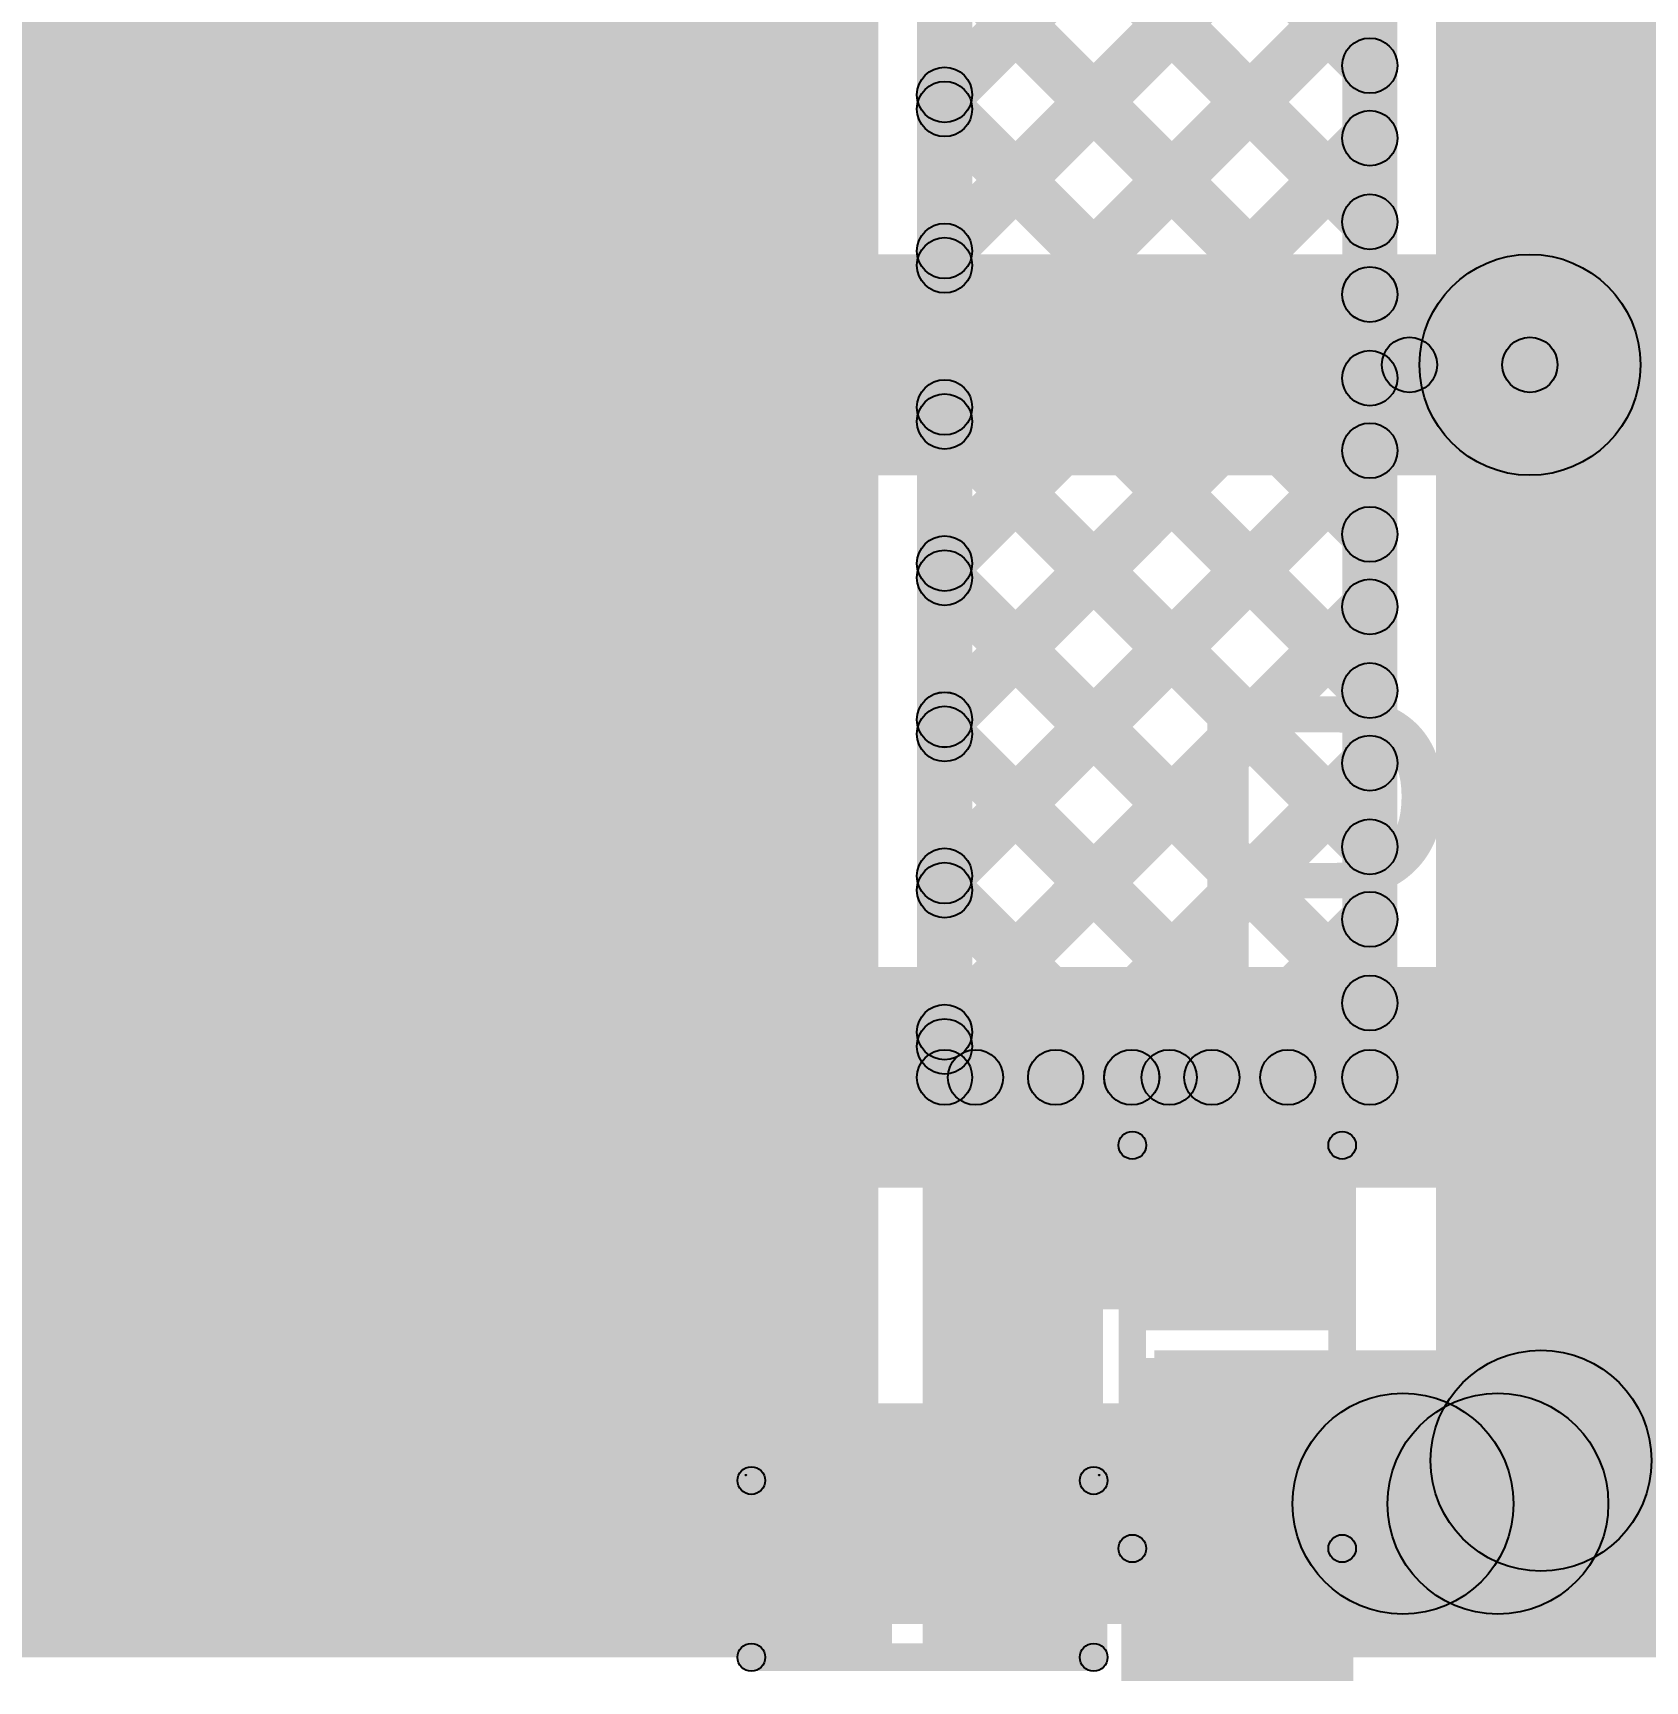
# Model space of a CAD drawing. Header units: millimetres. Extents: x -0.08 to 5.25, y -0.08 to 2.73.
# Drawn here: x 1.0549 to 1.3469, y 0.0877 to 0.3861 of the extents above; entities that cross this region are included whole.
import ezdxf

# ---------------------------------------------------------------- set-up
doc = ezdxf.new("R2010")
doc.units = ezdxf.units.MM
doc.header["$MEASUREMENT"] = 0
for name, color, linetype in [('BottomLayer', 5, 'Continuous'), ('TopLayer', 1, 'Continuous'), ('TopOverlay', 2, 'Continuous'), ('TopPaste', 8, 'Continuous'), ('TopSolder', 216, 'Continuous'), ('ViaHoleLayer', 16, 'Continuous')]:
    doc.layers.add(name, color=color, linetype=linetype)

# ---------------------------------------------------------------- blocks, each defined once
blk = doc.blocks.new('R__0402_62')
at = {"layer": 'TopLayer'}
for points in [[(-0.0275, -0.0125), (-0.0275, 0.0125), (-0.0095, 0.0125), (-0.0095, -0.0125)], [(0.0095, -0.0125), (0.0095, 0.0125), (0.0275, 0.0125), (0.0275, -0.0125)]]:
    blk.add_hatch(color=1, dxfattribs=at).paths.add_polyline_path(points)
at = {"layer": 'TopOverlay'}
h = blk.add_hatch(color=2, dxfattribs=at)
edge = h.paths.add_edge_path()
edge.add_arc((-0.031, 0.016), 0.0025, 0, 360)
h = blk.add_hatch(color=2, dxfattribs=at)
edge = h.paths.add_edge_path()
edge.add_arc((-0.031, 0.016), 0.0025, 0, 360)
for points in [[(0.031, 0.0185), (0.031, 0.0135), (-0.031, 0.0135), (-0.031, 0.0185)], [(-0.0335, 0.016), (-0.0285, 0.016), (-0.0285, -0.016), (-0.0335, -0.016)], [(0.0285, 0.016), (0.0335, 0.016), (0.0335, -0.016), (0.0285, -0.016)], [(0.031, -0.0135), (0.031, -0.0185), (-0.031, -0.0185), (-0.031, -0.0135)], [(0.032, -0.01694), (0.032, -0.01706), (-0.032, -0.01706), (-0.032, -0.01694)]]:
    blk.add_hatch(color=2, dxfattribs=at).paths.add_polyline_path(points)
h = blk.add_hatch(color=2, dxfattribs=at)
edge = h.paths.add_edge_path()
edge.add_arc((0.031, 0.016), 0.0025, 0, 360)
h = blk.add_hatch(color=2, dxfattribs=at)
edge = h.paths.add_edge_path()
edge.add_arc((0.031, 0.016), 0.0025, 0, 360)
h = blk.add_hatch(color=2, dxfattribs=at)
edge = h.paths.add_edge_path()
edge.add_arc((-0.031, -0.016), 0.0025, 0, 360)
h = blk.add_hatch(color=2, dxfattribs=at)
edge = h.paths.add_edge_path()
edge.add_arc((-0.031, -0.016), 0.0025, 0, 360)
h = blk.add_hatch(color=2, dxfattribs=at)
edge = h.paths.add_edge_path()
edge.add_arc((0.031, -0.016), 0.0025, 0, 360)
h = blk.add_hatch(color=2, dxfattribs=at)
edge = h.paths.add_edge_path()
edge.add_arc((0.031, -0.016), 0.0025, 0, 360)
h = blk.add_hatch(color=2, dxfattribs=at)
edge = h.paths.add_edge_path()
edge.add_arc((-0.032, -0.017), 0.0000635, 0, 360)
h = blk.add_hatch(color=2, dxfattribs=at)
edge = h.paths.add_edge_path()
edge.add_arc((0.032, -0.017), 0.0000635, 0, 360)
at = {"layer": 'TopPaste'}
for points in [[(-0.0275, -0.0125), (-0.0275, 0.0125), (-0.0095, 0.0125), (-0.0095, -0.0125)], [(0.0095, -0.0125), (0.0095, 0.0125), (0.0275, 0.0125), (0.0275, -0.0125)]]:
    blk.add_hatch(color=8, dxfattribs=at).paths.add_polyline_path(points)
at = {"layer": 'TopSolder'}
for points in [[(-0.0315, -0.0165), (-0.0315, 0.0165), (-0.0055, 0.0165), (-0.0055, -0.0165)], [(0.0055, -0.0165), (0.0055, 0.0165), (0.0315, 0.0165), (0.0315, -0.0165)]]:
    blk.add_hatch(color=216, dxfattribs=at).paths.add_polyline_path(points)
at = {"layer": 'TopOverlay'}
for centre, radius in [((-0.031, 0.016), 0.0025), ((-0.031, 0.016), 0.0025), ((0.031, 0.016), 0.0025), ((0.031, 0.016), 0.0025), ((-0.031, -0.016), 0.0025), ((-0.031, -0.016), 0.0025), ((0.031, -0.016), 0.0025), ((0.031, -0.016), 0.0025), ((-0.032, -0.017), 0.0000635), ((0.032, -0.017), 0.0000635)]:
    blk.add_circle(centre, radius, dxfattribs=at)
blk = doc.blocks.new('LED_0402_68')
at = {"layer": 'TopLayer'}
for points in [[(-0.03091, 0.01417), (-0.0065, 0.01417), (-0.0065, -0.01417), (-0.03091, -0.01417)], [(0.0065, 0.01417), (0.03091, 0.01417), (0.03091, -0.01417), (0.0065, -0.01417)]]:
    blk.add_hatch(color=1, dxfattribs=at).paths.add_polyline_path(points)
at = {"layer": 'TopOverlay'}
h = blk.add_hatch(color=2, dxfattribs=at)
edge = h.paths.add_edge_path()
edge.add_arc((-0.036, 0.019), 0.0025, 0, 360)
h = blk.add_hatch(color=2, dxfattribs=at)
edge = h.paths.add_edge_path()
edge.add_arc((-0.036, 0.019), 0.0025, 0, 360)
for points in [[(0.037, 0.0215), (0.037, 0.0165), (-0.036, 0.0165), (-0.036, 0.0215)], [(0.034, -0.021), (0.061, -0.021), (0.061, 0.021), (0.034, 0.021)], [(-0.0335, -0.019), (-0.0385, -0.019), (-0.0385, 0.019), (-0.0335, 0.019)], [(0.037, -0.0165), (0.037, -0.0215), (-0.036, -0.0215), (-0.036, -0.0165)]]:
    blk.add_hatch(color=2, dxfattribs=at).paths.add_polyline_path(points)
h = blk.add_hatch(color=2, dxfattribs=at)
edge = h.paths.add_edge_path()
edge.add_arc((0.037, 0.019), 0.0025, 0, 360)
h = blk.add_hatch(color=2, dxfattribs=at)
edge = h.paths.add_edge_path()
edge.add_arc((-0.036, -0.019), 0.0025, 0, 360)
h = blk.add_hatch(color=2, dxfattribs=at)
edge = h.paths.add_edge_path()
edge.add_arc((-0.036, -0.019), 0.0025, 0, 360)
h = blk.add_hatch(color=2, dxfattribs=at)
edge = h.paths.add_edge_path()
edge.add_arc((0.037, -0.019), 0.0025, 0, 360)
at = {"layer": 'TopPaste'}
for points in [[(-0.03091, 0.01417), (-0.0065, 0.01417), (-0.0065, -0.01417), (-0.03091, -0.01417)], [(0.0065, 0.01417), (0.03091, 0.01417), (0.03091, -0.01417), (0.0065, -0.01417)]]:
    blk.add_hatch(color=8, dxfattribs=at).paths.add_polyline_path(points)
at = {"layer": 'TopSolder'}
for points in [[(-0.03491, 0.01817), (-0.0025, 0.01817), (-0.0025, -0.01817), (-0.03491, -0.01817)], [(0.0025, 0.01817), (0.03491, 0.01817), (0.03491, -0.01817), (0.0025, -0.01817)]]:
    blk.add_hatch(color=216, dxfattribs=at).paths.add_polyline_path(points)
at = {"layer": 'TopOverlay'}
for centre in [(-0.036, 0.019), (-0.036, 0.019), (0.037, 0.019), (-0.036, -0.019), (-0.036, -0.019), (0.037, -0.019)]:
    blk.add_circle(centre, 0.0025, dxfattribs=at)

msp = doc.modelspace()

# ---------------------------------------------------------------- hatches: boundary and pattern name
at = {"layer": 'BottomLayer'}
for points in [[(0.722, 0.306), (0.722, 0.346), (1.326, 0.346), (1.326, 0.306)], [(0.388, 0.177), (0.388, 0.217), (2.3343, 0.217), (2.3343, 0.177)], [(0.22, 0.098), (0.22, 0.138), (3.154, 0.138), (3.154, 0.098)]]:
    msp.add_hatch(color=5, dxfattribs=at).paths.add_polyline_path(points)
h = msp.add_hatch(color=5, dxfattribs=at)
edge = h.paths.add_edge_path()
edge.add_arc((1.326, 0.326), 0.02, 0, 360)
h = msp.add_hatch(color=5, dxfattribs=at)
edge = h.paths.add_edge_path()
edge.add_arc((1.326, 0.326), 0.01181, 0, 360)
at = {"layer": 'TopLayer'}
for points in [[(1.309, 0.092), (1.34969, 0.092), (1.34969, 0.779), (1.309, 0.779)], [(1.208, 0.59482), (0.79784, 0.59482), (0.79784, 0.092), (1.208, 0.092)], [(1.225, 0.197), (1.215, 0.197), (1.215, 0.59), (1.225, 0.59)], [(1.225, 0.197), (1.215, 0.197), (1.215, 0.59), (1.225, 0.59)], [(1.302, 0.197), (1.292, 0.197), (1.292, 0.59), (1.302, 0.59)], [(1.302, 0.197), (1.292, 0.197), (1.292, 0.59), (1.302, 0.59)], [(1.21646, 0.45362), (1.22354, 0.4607), (1.30054, 0.3837), (1.29346, 0.37662)], [(1.21646, 0.45362), (1.22354, 0.46069), (1.30054, 0.38369), (1.29346, 0.37662)], [(1.22354, 0.37135), (1.21646, 0.37842), (1.29346, 0.45542), (1.30054, 0.44835)], [(1.22354, 0.37135), (1.21646, 0.37842), (1.29346, 0.45542), (1.30054, 0.44835)], [(1.21646, 0.42534), (1.22354, 0.43241), (1.30054, 0.35541), (1.29346, 0.34834)], [(1.21646, 0.42534), (1.22354, 0.43241), (1.30054, 0.35541), (1.29346, 0.34834)], [(1.22354, 0.34306), (1.21646, 0.35013), (1.29346, 0.42713), (1.30054, 0.42006)], [(1.22354, 0.34306), (1.21646, 0.35013), (1.29346, 0.42713), (1.30054, 0.42006)], [(1.21646, 0.39706), (1.22354, 0.40413), (1.30054, 0.32713), (1.29346, 0.32006)], [(1.21646, 0.39706), (1.22354, 0.40413), (1.30054, 0.32713), (1.29346, 0.32006)], [(1.22354, 0.31478), (1.21646, 0.32185), (1.29346, 0.39885), (1.30054, 0.39178)], [(1.22354, 0.31478), (1.21646, 0.32185), (1.29346, 0.39885), (1.30054, 0.39178)], [(1.21646, 0.36877), (1.22354, 0.37584), (1.30054, 0.29884), (1.29346, 0.29177)], [(1.21646, 0.36877), (1.22354, 0.37584), (1.30054, 0.29884), (1.29346, 0.29177)], [(1.22354, 0.28649), (1.21646, 0.29357), (1.29346, 0.37057), (1.30054, 0.36349)], [(1.22354, 0.28649), (1.21646, 0.29356), (1.29346, 0.37056), (1.30054, 0.36349)], [(1.21646, 0.34049), (1.22354, 0.34756), (1.30054, 0.27056), (1.29346, 0.26349)], [(1.21646, 0.34049), (1.22354, 0.34756), (1.30054, 0.27056), (1.29346, 0.26349)], [(1.22354, 0.25821), (1.21646, 0.26528), (1.29346, 0.34228), (1.30054, 0.33521)], [(1.22354, 0.25821), (1.21646, 0.26528), (1.29346, 0.34228), (1.30054, 0.33521)], [(1.30419, 0.321), (1.30419, 0.331), (1.326, 0.331), (1.326, 0.321)], [(1.30419, 0.321), (1.30419, 0.331), (1.326, 0.331), (1.326, 0.321)], [(1.21646, 0.3122), (1.22354, 0.31927), (1.30054, 0.24227), (1.29346, 0.2352)], [(1.21646, 0.3122), (1.22354, 0.31927), (1.30054, 0.24227), (1.29346, 0.2352)], [(1.22354, 0.22993), (1.21646, 0.237), (1.29346, 0.314), (1.30054, 0.30693)], [(1.22354, 0.22993), (1.21646, 0.237), (1.29346, 0.314), (1.30054, 0.30693)], [(1.21646, 0.28392), (1.22354, 0.29099), (1.30054, 0.21399), (1.29346, 0.20692)], [(1.21646, 0.28392), (1.22354, 0.29099), (1.30054, 0.21399), (1.29346, 0.20692)], [(1.22354, 0.20164), (1.21646, 0.20871), (1.29346, 0.28571), (1.30054, 0.27864)], [(1.22354, 0.20164), (1.21646, 0.20871), (1.29346, 0.28571), (1.30054, 0.27864)], [(1.21646, 0.25563), (1.22354, 0.26271), (1.28571, 0.20054), (1.27863, 0.19346)], [(1.21646, 0.25563), (1.22354, 0.2627), (1.2857, 0.20054), (1.27863, 0.19346)], [(1.24364, 0.19346), (1.23657, 0.20054), (1.29346, 0.25743), (1.30054, 0.25036)], [(1.24364, 0.19346), (1.23657, 0.20054), (1.29346, 0.25743), (1.30054, 0.25036)], [(1.21646, 0.22735), (1.22354, 0.23442), (1.25742, 0.20054), (1.25035, 0.19346)], [(1.21646, 0.22735), (1.22354, 0.23442), (1.25742, 0.20054), (1.25035, 0.19346)], [(1.27193, 0.19346), (1.26486, 0.20054), (1.29346, 0.22914), (1.30054, 0.22207)], [(1.27193, 0.19346), (1.26486, 0.20054), (1.29346, 0.22914), (1.30054, 0.22207)], [(1.21646, 0.19907), (1.22354, 0.20614), (1.22914, 0.20054), (1.22207, 0.19346)], [(1.21646, 0.19907), (1.22354, 0.20614), (1.22914, 0.20054), (1.22207, 0.19346)], [(1.22, 0.192), (1.22, 0.202), (1.26068, 0.202), (1.26068, 0.192)], [(1.22, 0.192), (1.22, 0.202), (1.26068, 0.202), (1.26068, 0.192)], [(1.22, 0.192), (1.22, 0.202), (1.26068, 0.202), (1.26068, 0.192)], [(1.22, 0.192), (1.22, 0.202), (1.26068, 0.202), (1.26068, 0.192)], [(1.26068, 0.192), (1.26068, 0.202), (1.297, 0.202), (1.297, 0.192)], [(1.26068, 0.192), (1.26068, 0.202), (1.297, 0.202), (1.297, 0.192)], [(1.24868, 0.092), (1.24868, 0.185), (1.216, 0.185), (1.216, 0.092)], [(1.229, 0.155), (1.291, 0.155), (1.291, 0.185), (1.229, 0.185)], [(1.348, 0.1476), (1.258, 0.1476), (1.258, 0.092), (1.348, 0.092)], [(1.33434, 0.10566), (1.30606, 0.13394), (1.31386, 0.14174), (1.34214, 0.11346)], [(1.303, 0.0998), (1.303, 0.1398), (1.3202, 0.1398), (1.3202, 0.0998)]]:
    msp.add_hatch(color=1, dxfattribs=at).paths.add_polyline_path(points)
h = msp.add_hatch(color=1, dxfattribs=at)
edge = h.paths.add_edge_path()
edge.add_arc((1.297, 0.38016), 0.005, 0, 360)
h = msp.add_hatch(color=1, dxfattribs=at)
edge = h.paths.add_edge_path()
edge.add_arc((1.297, 0.38016), 0.005, 0, 360)
h = msp.add_hatch(color=1, dxfattribs=at)
edge = h.paths.add_edge_path()
edge.add_arc((1.22, 0.37488), 0.005, 0, 360)
h = msp.add_hatch(color=1, dxfattribs=at)
edge = h.paths.add_edge_path()
edge.add_arc((1.22, 0.37488), 0.005, 0, 360)
h = msp.add_hatch(color=1, dxfattribs=at)
edge = h.paths.add_edge_path()
edge.add_arc((1.22, 0.37231), 0.005, 0, 360)
h = msp.add_hatch(color=1, dxfattribs=at)
edge = h.paths.add_edge_path()
edge.add_arc((1.22, 0.37231), 0.005, 0, 360)
h = msp.add_hatch(color=1, dxfattribs=at)
edge = h.paths.add_edge_path()
edge.add_arc((1.297, 0.36703), 0.005, 0, 360)
h = msp.add_hatch(color=1, dxfattribs=at)
edge = h.paths.add_edge_path()
edge.add_arc((1.297, 0.36703), 0.005, 0, 360)
h = msp.add_hatch(color=1, dxfattribs=at)
edge = h.paths.add_edge_path()
edge.add_arc((1.297, 0.35188), 0.005, 0, 360)
h = msp.add_hatch(color=1, dxfattribs=at)
edge = h.paths.add_edge_path()
edge.add_arc((1.297, 0.35188), 0.005, 0, 360)
h = msp.add_hatch(color=1, dxfattribs=at)
edge = h.paths.add_edge_path()
edge.add_arc((1.22, 0.3466), 0.005, 0, 360)
h = msp.add_hatch(color=1, dxfattribs=at)
edge = h.paths.add_edge_path()
edge.add_arc((1.22, 0.3466), 0.005, 0, 360)
h = msp.add_hatch(color=1, dxfattribs=at)
edge = h.paths.add_edge_path()
edge.add_arc((1.22, 0.34402), 0.005, 0, 360)
h = msp.add_hatch(color=1, dxfattribs=at)
edge = h.paths.add_edge_path()
edge.add_arc((1.22, 0.34402), 0.005, 0, 360)
h = msp.add_hatch(color=1, dxfattribs=at)
edge = h.paths.add_edge_path()
edge.add_arc((1.297, 0.33874), 0.005, 0, 360)
h = msp.add_hatch(color=1, dxfattribs=at)
edge = h.paths.add_edge_path()
edge.add_arc((1.297, 0.33875), 0.005, 0, 360)
h = msp.add_hatch(color=1, dxfattribs=at)
edge = h.paths.add_edge_path()
edge.add_arc((1.326, 0.326), 0.01181, 0, 360)
h = msp.add_hatch(color=1, dxfattribs=at)
edge = h.paths.add_edge_path()
edge.add_arc((1.297, 0.32359), 0.005, 0, 360)
h = msp.add_hatch(color=1, dxfattribs=at)
edge = h.paths.add_edge_path()
edge.add_arc((1.297, 0.32359), 0.005, 0, 360)
h = msp.add_hatch(color=1, dxfattribs=at)
edge = h.paths.add_edge_path()
edge.add_arc((1.30419, 0.326), 0.005, 0, 360)
h = msp.add_hatch(color=1, dxfattribs=at)
edge = h.paths.add_edge_path()
edge.add_arc((1.30419, 0.326), 0.005, 0, 360)
h = msp.add_hatch(color=1, dxfattribs=at)
edge = h.paths.add_edge_path()
edge.add_arc((1.326, 0.326), 0.005, 0, 360)
h = msp.add_hatch(color=1, dxfattribs=at)
edge = h.paths.add_edge_path()
edge.add_arc((1.326, 0.326), 0.005, 0, 360)
h = msp.add_hatch(color=1, dxfattribs=at)
edge = h.paths.add_edge_path()
edge.add_arc((1.22, 0.31831), 0.005, 0, 360)
h = msp.add_hatch(color=1, dxfattribs=at)
edge = h.paths.add_edge_path()
edge.add_arc((1.22, 0.31831), 0.005, 0, 360)
h = msp.add_hatch(color=1, dxfattribs=at)
edge = h.paths.add_edge_path()
edge.add_arc((1.22, 0.31574), 0.005, 0, 360)
h = msp.add_hatch(color=1, dxfattribs=at)
edge = h.paths.add_edge_path()
edge.add_arc((1.22, 0.31574), 0.005, 0, 360)
h = msp.add_hatch(color=1, dxfattribs=at)
edge = h.paths.add_edge_path()
edge.add_arc((1.297, 0.31046), 0.005, 0, 360)
h = msp.add_hatch(color=1, dxfattribs=at)
edge = h.paths.add_edge_path()
edge.add_arc((1.297, 0.31046), 0.005, 0, 360)
h = msp.add_hatch(color=1, dxfattribs=at)
edge = h.paths.add_edge_path()
edge.add_arc((1.297, 0.29531), 0.005, 0, 360)
h = msp.add_hatch(color=1, dxfattribs=at)
edge = h.paths.add_edge_path()
edge.add_arc((1.297, 0.29531), 0.005, 0, 360)
h = msp.add_hatch(color=1, dxfattribs=at)
edge = h.paths.add_edge_path()
edge.add_arc((1.22, 0.29003), 0.005, 0, 360)
h = msp.add_hatch(color=1, dxfattribs=at)
edge = h.paths.add_edge_path()
edge.add_arc((1.22, 0.29003), 0.005, 0, 360)
h = msp.add_hatch(color=1, dxfattribs=at)
edge = h.paths.add_edge_path()
edge.add_arc((1.22, 0.28745), 0.005, 0, 360)
h = msp.add_hatch(color=1, dxfattribs=at)
edge = h.paths.add_edge_path()
edge.add_arc((1.22, 0.28745), 0.005, 0, 360)
h = msp.add_hatch(color=1, dxfattribs=at)
edge = h.paths.add_edge_path()
edge.add_arc((1.297, 0.28218), 0.005, 0, 360)
h = msp.add_hatch(color=1, dxfattribs=at)
edge = h.paths.add_edge_path()
edge.add_arc((1.297, 0.28218), 0.005, 0, 360)
h = msp.add_hatch(color=1, dxfattribs=at)
edge = h.paths.add_edge_path()
edge.add_arc((1.297, 0.26702), 0.005, 0, 360)
h = msp.add_hatch(color=1, dxfattribs=at)
edge = h.paths.add_edge_path()
edge.add_arc((1.297, 0.26702), 0.005, 0, 360)
h = msp.add_hatch(color=1, dxfattribs=at)
edge = h.paths.add_edge_path()
edge.add_arc((1.22, 0.26174), 0.005, 0, 360)
h = msp.add_hatch(color=1, dxfattribs=at)
edge = h.paths.add_edge_path()
edge.add_arc((1.22, 0.26175), 0.005, 0, 360)
h = msp.add_hatch(color=1, dxfattribs=at)
edge = h.paths.add_edge_path()
edge.add_arc((1.22, 0.25917), 0.005, 0, 360)
h = msp.add_hatch(color=1, dxfattribs=at)
edge = h.paths.add_edge_path()
edge.add_arc((1.22, 0.25917), 0.005, 0, 360)
h = msp.add_hatch(color=1, dxfattribs=at)
edge = h.paths.add_edge_path()
edge.add_arc((1.297, 0.25389), 0.005, 0, 360)
h = msp.add_hatch(color=1, dxfattribs=at)
edge = h.paths.add_edge_path()
edge.add_arc((1.297, 0.25389), 0.005, 0, 360)
h = msp.add_hatch(color=1, dxfattribs=at)
edge = h.paths.add_edge_path()
edge.add_arc((1.297, 0.23874), 0.005, 0, 360)
h = msp.add_hatch(color=1, dxfattribs=at)
edge = h.paths.add_edge_path()
edge.add_arc((1.297, 0.23874), 0.005, 0, 360)
h = msp.add_hatch(color=1, dxfattribs=at)
edge = h.paths.add_edge_path()
edge.add_arc((1.22, 0.23346), 0.005, 0, 360)
h = msp.add_hatch(color=1, dxfattribs=at)
edge = h.paths.add_edge_path()
edge.add_arc((1.22, 0.23346), 0.005, 0, 360)
h = msp.add_hatch(color=1, dxfattribs=at)
edge = h.paths.add_edge_path()
edge.add_arc((1.22, 0.23089), 0.005, 0, 360)
h = msp.add_hatch(color=1, dxfattribs=at)
edge = h.paths.add_edge_path()
edge.add_arc((1.22, 0.23089), 0.005, 0, 360)
h = msp.add_hatch(color=1, dxfattribs=at)
edge = h.paths.add_edge_path()
edge.add_arc((1.297, 0.22561), 0.005, 0, 360)
h = msp.add_hatch(color=1, dxfattribs=at)
edge = h.paths.add_edge_path()
edge.add_arc((1.297, 0.22561), 0.005, 0, 360)
h = msp.add_hatch(color=1, dxfattribs=at)
edge = h.paths.add_edge_path()
edge.add_arc((1.297, 0.21045), 0.005, 0, 360)
h = msp.add_hatch(color=1, dxfattribs=at)
edge = h.paths.add_edge_path()
edge.add_arc((1.297, 0.21045), 0.005, 0, 360)
h = msp.add_hatch(color=1, dxfattribs=at)
edge = h.paths.add_edge_path()
edge.add_arc((1.22, 0.20518), 0.005, 0, 360)
h = msp.add_hatch(color=1, dxfattribs=at)
edge = h.paths.add_edge_path()
edge.add_arc((1.22, 0.20518), 0.005, 0, 360)
h = msp.add_hatch(color=1, dxfattribs=at)
edge = h.paths.add_edge_path()
edge.add_arc((1.22, 0.2026), 0.005, 0, 360)
h = msp.add_hatch(color=1, dxfattribs=at)
edge = h.paths.add_edge_path()
edge.add_arc((1.22, 0.2026), 0.005, 0, 360)
h = msp.add_hatch(color=1, dxfattribs=at)
edge = h.paths.add_edge_path()
edge.add_arc((1.22, 0.197), 0.005, 0, 360)
h = msp.add_hatch(color=1, dxfattribs=at)
edge = h.paths.add_edge_path()
edge.add_arc((1.22, 0.197), 0.005, 0, 360)
h = msp.add_hatch(color=1, dxfattribs=at)
edge = h.paths.add_edge_path()
edge.add_arc((1.22, 0.197), 0.005, 0, 360)
h = msp.add_hatch(color=1, dxfattribs=at)
edge = h.paths.add_edge_path()
edge.add_arc((1.22, 0.197), 0.005, 0, 360)
h = msp.add_hatch(color=1, dxfattribs=at)
edge = h.paths.add_edge_path()
edge.add_arc((1.22, 0.197), 0.005, 0, 360)
h = msp.add_hatch(color=1, dxfattribs=at)
edge = h.paths.add_edge_path()
edge.add_arc((1.22, 0.197), 0.005, 0, 360)
h = msp.add_hatch(color=1, dxfattribs=at)
edge = h.paths.add_edge_path()
edge.add_arc((1.2256, 0.197), 0.005, 0, 360)
h = msp.add_hatch(color=1, dxfattribs=at)
edge = h.paths.add_edge_path()
edge.add_arc((1.2256, 0.197), 0.005, 0, 360)
h = msp.add_hatch(color=1, dxfattribs=at)
edge = h.paths.add_edge_path()
edge.add_arc((1.24011, 0.197), 0.005, 0, 360)
h = msp.add_hatch(color=1, dxfattribs=at)
edge = h.paths.add_edge_path()
edge.add_arc((1.24011, 0.197), 0.005, 0, 360)
h = msp.add_hatch(color=1, dxfattribs=at)
edge = h.paths.add_edge_path()
edge.add_arc((1.25389, 0.197), 0.005, 0, 360)
h = msp.add_hatch(color=1, dxfattribs=at)
edge = h.paths.add_edge_path()
edge.add_arc((1.25388, 0.197), 0.005, 0, 360)
h = msp.add_hatch(color=1, dxfattribs=at)
edge = h.paths.add_edge_path()
edge.add_arc((1.26068, 0.197), 0.005, 0, 360)
h = msp.add_hatch(color=1, dxfattribs=at)
edge = h.paths.add_edge_path()
edge.add_arc((1.26068, 0.197), 0.005, 0, 360)
h = msp.add_hatch(color=1, dxfattribs=at)
edge = h.paths.add_edge_path()
edge.add_arc((1.26068, 0.197), 0.005, 0, 360)
h = msp.add_hatch(color=1, dxfattribs=at)
edge = h.paths.add_edge_path()
edge.add_arc((1.26068, 0.197), 0.005, 0, 360)
h = msp.add_hatch(color=1, dxfattribs=at)
edge = h.paths.add_edge_path()
edge.add_arc((1.26068, 0.197), 0.005, 0, 360)
h = msp.add_hatch(color=1, dxfattribs=at)
edge = h.paths.add_edge_path()
edge.add_arc((1.26068, 0.197), 0.005, 0, 360)
h = msp.add_hatch(color=1, dxfattribs=at)
edge = h.paths.add_edge_path()
edge.add_arc((1.26839, 0.197), 0.005, 0, 360)
h = msp.add_hatch(color=1, dxfattribs=at)
edge = h.paths.add_edge_path()
edge.add_arc((1.26839, 0.197), 0.005, 0, 360)
h = msp.add_hatch(color=1, dxfattribs=at)
edge = h.paths.add_edge_path()
edge.add_arc((1.28217, 0.197), 0.005, 0, 360)
h = msp.add_hatch(color=1, dxfattribs=at)
edge = h.paths.add_edge_path()
edge.add_arc((1.28217, 0.197), 0.005, 0, 360)
h = msp.add_hatch(color=1, dxfattribs=at)
edge = h.paths.add_edge_path()
edge.add_arc((1.297, 0.197), 0.005, 0, 360)
h = msp.add_hatch(color=1, dxfattribs=at)
edge = h.paths.add_edge_path()
edge.add_arc((1.297, 0.197), 0.005, 0, 360)
h = msp.add_hatch(color=1, dxfattribs=at)
edge = h.paths.add_edge_path()
edge.add_arc((1.297, 0.197), 0.005, 0, 360)
h = msp.add_hatch(color=1, dxfattribs=at)
edge = h.paths.add_edge_path()
edge.add_arc((1.297, 0.197), 0.005, 0, 360)
h = msp.add_hatch(color=1, dxfattribs=at)
edge = h.paths.add_edge_path()
edge.add_arc((1.328, 0.1276), 0.02, 0, 360)
h = msp.add_hatch(color=1, dxfattribs=at)
edge = h.paths.add_edge_path()
edge.add_arc((1.303, 0.1198), 0.02, 0, 360)
h = msp.add_hatch(color=1, dxfattribs=at)
edge = h.paths.add_edge_path()
edge.add_arc((1.3202, 0.1198), 0.02, 0, 360)
h = msp.add_hatch(color=1, dxfattribs=at)
edge = h.paths.add_edge_path()
edge.add_arc((1.3202, 0.1198), 0.02, 0, 360)
at = {"layer": 'ViaHoleLayer'}
h = msp.add_hatch(color=16, dxfattribs=at)
edge = h.paths.add_edge_path()
edge.add_arc((1.326, 0.326), 0.00591, 0, 360)

# ---------------------------------------------------------------- linework, layer by layer
at = {"layer": 'BottomLayer'}
msp.add_circle((1.326, 0.326), 0.02, dxfattribs=at)
at = {"layer": 'TopLayer'}
for centre, radius in [((1.297, 0.38016), 0.005), ((1.297, 0.38016), 0.005), ((1.22, 0.37488), 0.005), ((1.22, 0.37488), 0.005), ((1.22, 0.37231), 0.005), ((1.22, 0.37231), 0.005), ((1.297, 0.36703), 0.005), ((1.297, 0.36703), 0.005), ((1.297, 0.35188), 0.005), ((1.297, 0.35188), 0.005), ((1.22, 0.3466), 0.005), ((1.22, 0.3466), 0.005), ((1.22, 0.34402), 0.005), ((1.22, 0.34402), 0.005), ((1.297, 0.33875), 0.005), ((1.297, 0.33874), 0.005), ((1.297, 0.32359), 0.005), ((1.297, 0.32359), 0.005), ((1.30419, 0.326), 0.005), ((1.30419, 0.326), 0.005), ((1.326, 0.326), 0.005), ((1.326, 0.326), 0.005), ((1.22, 0.31831), 0.005), ((1.22, 0.31831), 0.005), ((1.22, 0.31574), 0.005), ((1.22, 0.31574), 0.005), ((1.297, 0.31046), 0.005), ((1.297, 0.31046), 0.005), ((1.297, 0.29531), 0.005), ((1.297, 0.29531), 0.005), ((1.22, 0.29003), 0.005), ((1.22, 0.29003), 0.005), ((1.22, 0.28745), 0.005), ((1.22, 0.28745), 0.005), ((1.297, 0.28218), 0.005), ((1.297, 0.28218), 0.005), ((1.297, 0.26702), 0.005), ((1.297, 0.26702), 0.005), ((1.22, 0.26175), 0.005), ((1.22, 0.26174), 0.005), ((1.22, 0.25917), 0.005), ((1.22, 0.25917), 0.005), ((1.297, 0.25389), 0.005), ((1.297, 0.25389), 0.005), ((1.297, 0.23874), 0.005), ((1.297, 0.23874), 0.005), ((1.22, 0.23346), 0.005), ((1.22, 0.23346), 0.005), ((1.22, 0.23089), 0.005), ((1.22, 0.23089), 0.005), ((1.297, 0.22561), 0.005), ((1.297, 0.22561), 0.005), ((1.297, 0.21045), 0.005), ((1.297, 0.21045), 0.005), ((1.22, 0.20518), 0.005), ((1.22, 0.20518), 0.005), ((1.22, 0.2026), 0.005), ((1.22, 0.2026), 0.005), ((1.22, 0.197), 0.005), ((1.22, 0.197), 0.005), ((1.22, 0.197), 0.005), ((1.22, 0.197), 0.005), ((1.22, 0.197), 0.005), ((1.22, 0.197), 0.005), ((1.2256, 0.197), 0.005), ((1.2256, 0.197), 0.005), ((1.24011, 0.197), 0.005), ((1.24011, 0.197), 0.005), ((1.25389, 0.197), 0.005), ((1.25388, 0.197), 0.005), ((1.26068, 0.197), 0.005), ((1.26068, 0.197), 0.005), ((1.26068, 0.197), 0.005), ((1.26068, 0.197), 0.005), ((1.26068, 0.197), 0.005), ((1.26068, 0.197), 0.005), ((1.26839, 0.197), 0.005), ((1.26839, 0.197), 0.005), ((1.28217, 0.197), 0.005), ((1.28217, 0.197), 0.005), ((1.297, 0.197), 0.005), ((1.297, 0.197), 0.005), ((1.297, 0.197), 0.005), ((1.297, 0.197), 0.005), ((1.328, 0.1276), 0.02), ((1.303, 0.1198), 0.02), ((1.3202, 0.1198), 0.02), ((1.3202, 0.1198), 0.02)]:
    msp.add_circle(centre, radius, dxfattribs=at)

# ---------------------------------------------------------------- block references
for name, p, rotation in [('LED_0402_68', (1.273, 0.1487), 270), ('R__0402_62', (1.216, 0.108), 180)]:
    msp.add_blockref(name, p, dxfattribs=dict(rotation=rotation))

# ---------------------------------------------------------------- texts
at = {"layer": 'TopOverlay'}
msp.add_text('PWR_LED', height=0.06, rotation=360, dxfattribs=at).set_placement((1.261, 0.206))
msp.add_text('R1', height=0.04, dxfattribs=at).set_placement((1.121, 0.095))

doc.saveas('drawing.dxf')
